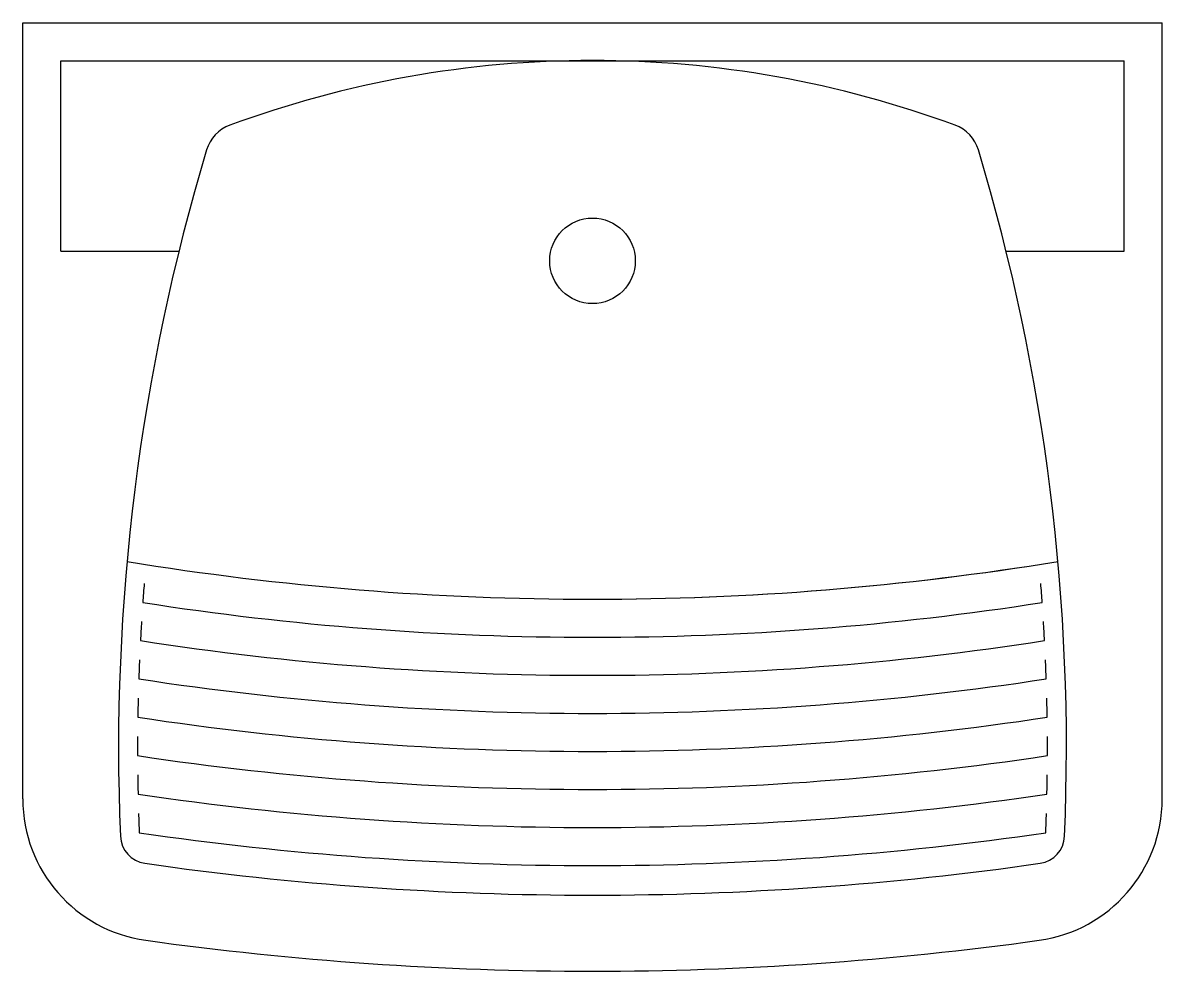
# Model space of a CAD drawing. Extents: x -28.078 to -27.479, y 27.464 to 27.963.
import ezdxf

# ---------------------------------------------------------------- set-up
doc = ezdxf.new("R2010")
doc.units = 0
doc.layers.get('0').update_dxf_attribs({"linetype": 'CONTINUOUS'})

msp = doc.modelspace()

# ---------------------------------------------------------------- linework, layer by layer
at = {"color": 0}
for p, q in [((-28.07801, 27.9631), (-27.479, 27.9631)), ((-28.07801, 27.555), (-28.07801, 27.9631)), ((-27.479, 27.555), (-27.479, 27.9631)), ((-28.05801, 27.9431), (-27.499, 27.9431)), ((-28.05801, 27.8431), (-28.05801, 27.9431)), ((-27.499, 27.8431), (-27.499, 27.9431)), ((-28.05801, 27.8431), (-27.99591, 27.8431)), ((-27.5611, 27.8431), (-27.499, 27.8431))]:
    msp.add_line(p, q, dxfattribs=at)
msp.add_circle((-27.7785, 27.83794), 0.0225, dxfattribs=at)
for centre, radius, start, end in [((-27.7785, 27.39216), 0.55112, 90, 110.23844), ((-27.7785, 27.39216), 0.55112, 69.76156, 90), ((-27.96223, 27.89049), 0.02, 110.23844, 163.27799), ((-27.59477, 27.89049), 0.02, 16.72201, 69.76156), ((-26.93318, 27.58133), 1.09449, 163.27799, 182.40527), ((-28.62383, 27.58133), 1.09449, 357.59473, 16.72201), ((-27.7785, 29.178), 1.51798, 260.72256, 279.27744), ((-27.7785, 29.178), 1.51798, 270, 279.27744), ((-26.93318, 27.58133), 1.08449, 175.40003, 175.93), ((-28.62383, 27.58133), 1.08449, 4.07, 4.59997), ((-27.7785, 29.178), 1.53798, 261.15691, 270), ((-27.7785, 29.178), 1.53798, 270, 278.84309), ((-26.93318, 27.58133), 1.08449, 176.46036, 176.99114), ((-28.62383, 27.58133), 1.08449, 3.00886, 3.53964), ((-27.7785, 29.178), 1.55798, 261.22518, 270), ((-27.7785, 29.178), 1.55798, 270, 278.77482), ((-26.93318, 27.58133), 1.08449, 177.52238, 178.05412), ((-28.62383, 27.58133), 1.08449, 1.94588, 2.47762), ((-27.7785, 29.178), 1.57798, 261.30532, 270), ((-27.7785, 29.178), 1.57798, 270, 278.69468), ((-26.93318, 27.58133), 1.08449, 178.5864, 179.11926), ((-28.62383, 27.58133), 1.08449, 0.88074, 1.4136), ((-27.7785, 29.178), 1.59798, 261.39693, 270), ((-27.7785, 29.178), 1.59798, 270, 278.60307), ((-26.93318, 27.58133), 1.08449, 179.65272, 180.18684), ((-28.62383, 27.58133), 1.08449, 359.81316, 0.34728), ((-27.7785, 29.178), 1.61798, 261.49969, 270), ((-27.7785, 29.178), 1.61798, 270, 278.50031), ((-26.93318, 27.58133), 1.08449, 180.72164, 181.25716), ((-28.62383, 27.58133), 1.08449, 358.74284, 359.27836), ((-28.00301, 27.555), 0.075, 180, 262.08052), ((-27.7785, 29.178), 1.63798, 261.61326, 270), ((-27.7785, 29.178), 1.63798, 270, 278.38674), ((-27.554, 27.555), 0.075, 277.91948, 0), ((-26.93318, 27.58133), 1.08449, 181.79343, 182.3305), ((-28.62383, 27.58133), 1.08449, 357.6695, 358.20657), ((-27.7785, 29.178), 1.65798, 261.73735, 270), ((-27.7785, 29.178), 1.65798, 270, 278.26265), ((-28.01172, 27.53603), 0.015, 182.40527, 261.87169), ((-27.54529, 27.53603), 0.015, 278.12831, 357.59473), ((-27.7785, 29.16891), 1.66445, 261.87169, 270), ((-27.7785, 29.16891), 1.66445, 270, 278.12831), ((-27.7785, 29.16891), 1.70445, 262.08052, 270), ((-27.7785, 29.16891), 1.70445, 270, 277.91948)]:
    msp.add_arc(centre, radius, start, end, dxfattribs=at)

doc.saveas('drawing.dxf')
